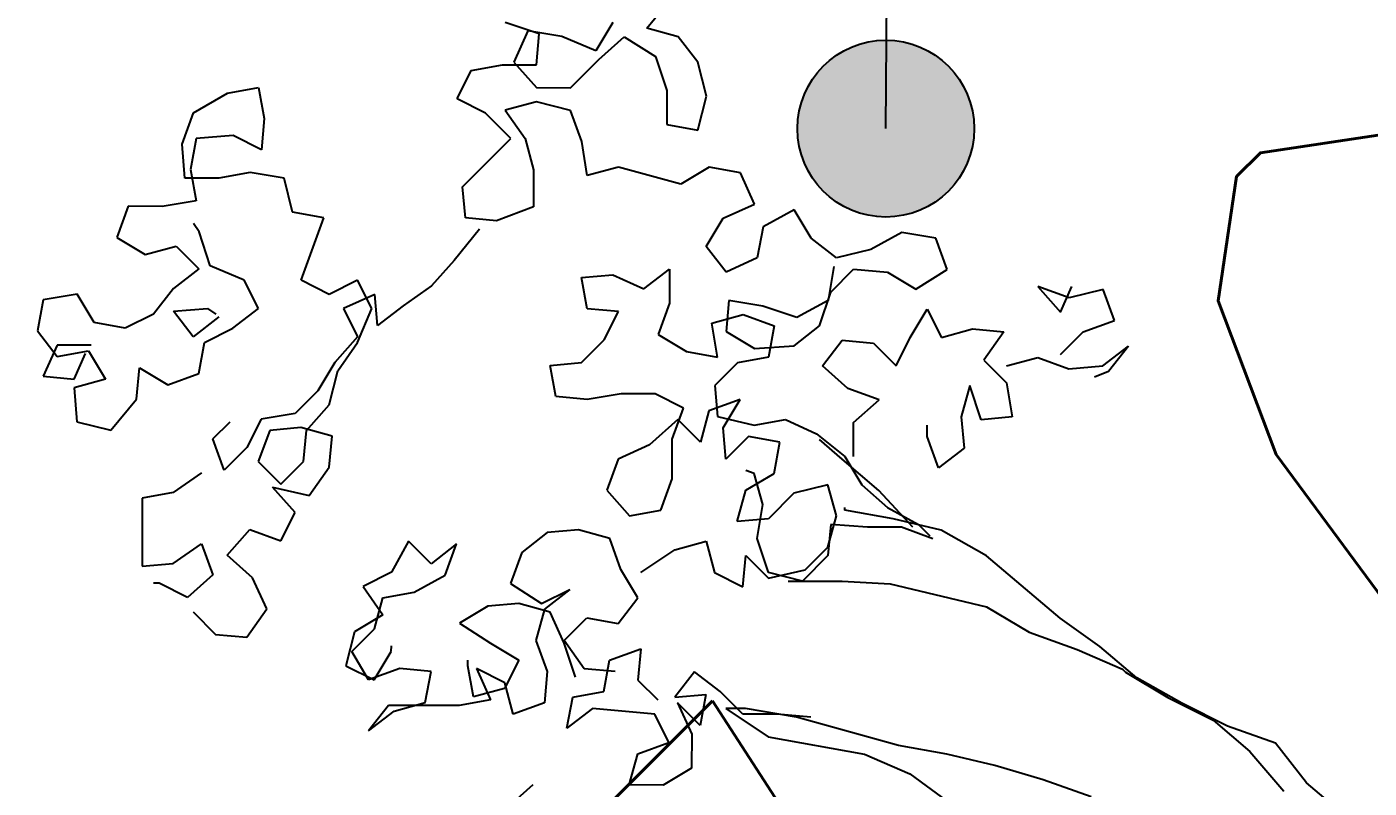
# Model space of a CAD drawing. Header units: millimetres. Extents: x 684983 to 685377, y 990360 to 990509.
# Drawn here: x 685071.164 to 685071.847, y 990440.127 to 990440.515 of the extents above; entities that cross this region are included whole.
import ezdxf

# ---------------------------------------------------------------- set-up
doc = ezdxf.new("R2010")
doc.units = ezdxf.units.MM
doc.layers.add('GRID LEVELS', color=7, linetype='Continuous', lineweight=13)
doc.layers.add('SYMBOLS', color=7, linetype='Continuous')
doc.layers.add('TEAK', color=7, linetype='Continuous')
doc.styles.get("Standard").update_dxf_attribs({"font": 'RomanS'})

# ---------------------------------------------------------------- blocks, each defined once
blk = doc.blocks.new('A$C11072AF8')
blk.add_hatch(color=3).paths.add_polyline_path([(0.78274, 0.03, 1), (0.72274, 0.03, 1)])
at = {"color": 3}
blk.add_line((0.75274, 0.03), (0.75779, 0.80816), dxfattribs=at)
blk.add_circle((0.75274, 0.03), 0.03, dxfattribs=at)
blk = doc.blocks.new('A$C0CA14312')
blk.add_blockref('A$C11072AF8', (0, 0))
blk = doc.blocks.new('CCONUT')
at = {"xscale": 0.6000000000000001, "yscale": 0.6000000000000001, "zscale": 0.6000000000000001}
blk.add_blockref('A$C0CA14312', (-0.45164, -0.018), dxfattribs=at)
blk = doc.blocks.new('A$C25655A80')
at = {"color": 62}
for p, q in [((-0.59955, 1.37521), (-0.59186, 1.38482)), ((-0.63609, 1.37332), (-0.64762, 1.37718)), ((-0.61109, 1.37714), (-0.61687, 1.36754)), ((-0.58898, 1.37232), (-0.59955, 1.37521)), ((-0.63993, 1.37429), (-0.64475, 1.36372)), ((-0.6284, 1.37235), (-0.63993, 1.37429)), ((-0.63706, 1.36275), (-0.63609, 1.37332)), ((-0.61687, 1.36754), (-0.6284, 1.37235)), ((-0.61591, 1.36465), (-0.60725, 1.37233)), ((-0.60725, 1.37233), (-0.59668, 1.3656)), ((-0.58226, 1.36366), (-0.58898, 1.37232)), ((-0.65917, 1.36085), (-0.64859, 1.36276)), ((-0.64859, 1.36276), (-0.63706, 1.36275)), ((-0.64475, 1.36372), (-0.63706, 1.35506)), ((-0.62553, 1.35505), (-0.61591, 1.36465)), ((-0.59668, 1.3656), (-0.59285, 1.35406)), ((-0.57939, 1.35212), (-0.58226, 1.36366)), ((-0.66398, 1.35124), (-0.65917, 1.36085)), ((-0.75339, 1.34651), (-0.74185, 1.35323)), ((-0.74185, 1.35323), (-0.73127, 1.35514)), ((-0.73127, 1.35514), (-0.72936, 1.34457)), ((-0.63706, 1.35506), (-0.62553, 1.35505)), ((-0.59285, 1.35406), (-0.59286, 1.34252)), ((-0.65438, 1.34642), (-0.66398, 1.35124)), ((-0.63707, 1.35025), (-0.64765, 1.34738)), ((-0.62554, 1.34736), (-0.63707, 1.35025)), ((-0.58228, 1.34059), (-0.57939, 1.35212)), ((-0.75724, 1.33594), (-0.75339, 1.34651)), ((-0.72936, 1.34457), (-0.73033, 1.33399)), ((-0.64573, 1.33776), (-0.65438, 1.34642)), ((-0.64765, 1.34738), (-0.64093, 1.33776)), ((-0.6217, 1.33678), (-0.62554, 1.34736)), ((-0.73994, 1.33881), (-0.75244, 1.33786)), ((-0.73033, 1.33399), (-0.73994, 1.33881)), ((-0.59286, 1.34252), (-0.58228, 1.34059)), ((-0.75629, 1.32441), (-0.75724, 1.33594)), ((-0.75244, 1.33786), (-0.75437, 1.32729)), ((-0.66209, 1.32144), (-0.64573, 1.33776)), ((-0.64093, 1.33776), (-0.63805, 1.32718)), ((-0.61979, 1.32524), (-0.6217, 1.33678)), ((-0.75437, 1.32729), (-0.75246, 1.31671)), ((-0.73418, 1.32631), (-0.74476, 1.32439)), ((-0.72265, 1.32437), (-0.73418, 1.32631)), ((-0.63805, 1.32718), (-0.63806, 1.31468)), ((-0.60921, 1.32812), (-0.61979, 1.32524)), ((-0.58807, 1.32233), (-0.60921, 1.32812)), ((-0.57845, 1.32809), (-0.58807, 1.32233)), ((-0.56788, 1.32616), (-0.57845, 1.32809)), ((-0.56308, 1.31558), (-0.56788, 1.32616)), ((-0.74476, 1.32439), (-0.75629, 1.32441)), ((-0.71977, 1.31284), (-0.72265, 1.32437)), ((-0.66114, 1.31086), (-0.66209, 1.32144)), ((-0.75246, 1.31671), (-0.76399, 1.3148)), ((-0.77553, 1.31481), (-0.77938, 1.30424)), ((-0.76399, 1.3148), (-0.77553, 1.31481)), ((-0.7092, 1.3109), (-0.71977, 1.31284)), ((-0.63806, 1.31468), (-0.65056, 1.30989)), ((-0.57366, 1.31078), (-0.56308, 1.31558)), ((-0.54962, 1.31364), (-0.5602, 1.30788)), ((-0.54386, 1.30402), (-0.54962, 1.31364)), ((-0.7515, 1.30614), (-0.75342, 1.30902)), ((-0.71691, 1.28976), (-0.7092, 1.3109)), ((-0.65633, 1.30701), (-0.665, 1.29644)), ((-0.65056, 1.30989), (-0.66114, 1.31086)), ((-0.57944, 1.30117), (-0.57366, 1.31078)), ((-0.5602, 1.30788), (-0.56214, 1.29731)), ((-0.77938, 1.30424), (-0.76978, 1.29846)), ((-0.74767, 1.2946), (-0.7515, 1.30614)), ((-0.53522, 1.29729), (-0.54386, 1.30402)), ((-0.5131, 1.30592), (-0.52368, 1.30016)), ((-0.50157, 1.30398), (-0.5131, 1.30592)), ((-0.49773, 1.29341), (-0.50157, 1.30398)), ((-0.76978, 1.29846), (-0.7592, 1.30134)), ((-0.7592, 1.30134), (-0.75152, 1.29364)), ((-0.57271, 1.29251), (-0.57944, 1.30117)), ((-0.52368, 1.30016), (-0.53522, 1.29729)), ((-0.75152, 1.29364), (-0.76017, 1.28692)), ((-0.73614, 1.28978), (-0.74767, 1.2946)), ((-0.665, 1.29644), (-0.67269, 1.2878)), ((-0.6006, 1.28677), (-0.59194, 1.29349)), ((-0.59194, 1.29349), (-0.59195, 1.28196)), ((-0.56214, 1.29731), (-0.57271, 1.29251)), ((-0.53618, 1.2944), (-0.53812, 1.28287)), ((-0.53715, 1.28575), (-0.52945, 1.29344)), ((-0.52945, 1.29344), (-0.51792, 1.29246)), ((-0.50831, 1.28669), (-0.49773, 1.29341)), ((-0.73134, 1.28016), (-0.73614, 1.28978)), ((-0.7073, 1.28495), (-0.71691, 1.28976)), ((-0.69769, 1.28974), (-0.7073, 1.28495)), ((-0.69289, 1.28013), (-0.69769, 1.28974)), ((-0.62174, 1.29064), (-0.61117, 1.29159)), ((-0.61983, 1.28006), (-0.62174, 1.29064)), ((-0.61117, 1.29159), (-0.6006, 1.28677)), ((-0.51792, 1.29246), (-0.50831, 1.28669)), ((-0.79286, 1.28503), (-0.8044, 1.28311)), ((-0.7871, 1.27541), (-0.79286, 1.28503)), ((-0.76017, 1.28692), (-0.76691, 1.27827)), ((-0.69192, 1.28493), (-0.7025, 1.28014)), ((-0.69097, 1.27436), (-0.69192, 1.28493)), ((-0.67269, 1.2878), (-0.68231, 1.28108)), ((-0.54101, 1.27422), (-0.53715, 1.28575)), ((-0.46698, 1.28761), (-0.45929, 1.27895)), ((-0.4564, 1.28376), (-0.46698, 1.28761)), ((-0.45929, 1.27895), (-0.45544, 1.2876)), ((-0.44487, 1.28663), (-0.4564, 1.28376)), ((-0.44103, 1.27605), (-0.44487, 1.28663)), ((-0.8044, 1.28311), (-0.80633, 1.27254)), ((-0.76018, 1.27923), (-0.74864, 1.28018)), ((-0.74864, 1.28018), (-0.74576, 1.27825)), ((-0.74, 1.27344), (-0.73134, 1.28016)), ((-0.7025, 1.28014), (-0.6977, 1.27052)), ((-0.69771, 1.2686), (-0.69289, 1.28013)), ((-0.68231, 1.28108), (-0.69097, 1.27436)), ((-0.60926, 1.27909), (-0.61983, 1.28006)), ((-0.59195, 1.28196), (-0.5958, 1.27139)), ((-0.57176, 1.2829), (-0.57273, 1.27233)), ((-0.56023, 1.28097), (-0.57176, 1.2829)), ((-0.5487, 1.27711), (-0.56023, 1.28097)), ((-0.53812, 1.28287), (-0.5487, 1.27711)), ((-0.51025, 1.27035), (-0.50447, 1.27995)), ((-0.50447, 1.27995), (-0.49968, 1.27034)), ((-0.77653, 1.27347), (-0.7871, 1.27541)), ((-0.76691, 1.27827), (-0.77653, 1.27347)), ((-0.75346, 1.27057), (-0.76018, 1.27923)), ((-0.7448, 1.27729), (-0.75346, 1.27057)), ((-0.61407, 1.26948), (-0.60926, 1.27909)), ((-0.57754, 1.27522), (-0.56696, 1.27809)), ((-0.57562, 1.26368), (-0.57754, 1.27522)), ((-0.56696, 1.27809), (-0.55639, 1.27423)), ((-0.45161, 1.27222), (-0.44103, 1.27605)), ((-0.80633, 1.27254), (-0.79961, 1.26388)), ((-0.74962, 1.26864), (-0.74, 1.27344)), ((-0.6977, 1.27052), (-0.7054, 1.26187)), ((-0.5958, 1.27139), (-0.5862, 1.26561)), ((-0.57273, 1.27233), (-0.56312, 1.26655)), ((-0.55639, 1.27423), (-0.55832, 1.26366)), ((-0.54967, 1.2675), (-0.54101, 1.27422)), ((-0.51507, 1.26074), (-0.51025, 1.27035)), ((-0.49968, 1.27034), (-0.4891, 1.27321)), ((-0.4891, 1.27321), (-0.47853, 1.27224)), ((-0.47853, 1.27224), (-0.48526, 1.26263)), ((-0.45931, 1.26453), (-0.45161, 1.27222)), ((-0.7996, 1.26773), (-0.80442, 1.25716)), ((-0.79961, 1.26388), (-0.78903, 1.2658)), ((-0.78807, 1.26772), (-0.7996, 1.26773)), ((-0.78903, 1.2658), (-0.78327, 1.25618)), ((-0.75155, 1.25807), (-0.74962, 1.26864)), ((-0.70444, 1.25899), (-0.69771, 1.2686)), ((-0.62177, 1.2618), (-0.61407, 1.26948)), ((-0.56312, 1.26655), (-0.54967, 1.2675)), ((-0.54006, 1.26076), (-0.53332, 1.26941)), ((-0.53332, 1.26941), (-0.52275, 1.26844)), ((-0.52275, 1.26844), (-0.51507, 1.26074)), ((-0.44489, 1.26067), (-0.43623, 1.2674)), ((-0.43623, 1.2674), (-0.44297, 1.25875)), ((-0.79385, 1.25619), (-0.78999, 1.26484)), ((-0.7054, 1.26187), (-0.71118, 1.25227)), ((-0.63234, 1.26085), (-0.62177, 1.2618)), ((-0.5862, 1.26561), (-0.57562, 1.26368)), ((-0.5689, 1.26175), (-0.57659, 1.25407)), ((-0.55832, 1.26366), (-0.5689, 1.26175)), ((-0.48526, 1.26263), (-0.47758, 1.25494)), ((-0.47757, 1.2607), (-0.467, 1.26358)), ((-0.467, 1.26358), (-0.45643, 1.25972)), ((-0.80442, 1.25716), (-0.79385, 1.25619)), ((-0.7727, 1.24944), (-0.77173, 1.26001)), ((-0.77173, 1.26001), (-0.76213, 1.25424)), ((-0.76213, 1.25424), (-0.75155, 1.25807)), ((-0.70734, 1.24746), (-0.70444, 1.25899)), ((-0.63043, 1.25027), (-0.63234, 1.26085)), ((-0.53141, 1.25306), (-0.54006, 1.26076)), ((-0.45643, 1.25972), (-0.44489, 1.26067)), ((-0.44297, 1.25875), (-0.44778, 1.25683)), ((-0.78327, 1.25618), (-0.79385, 1.2533)), ((-0.79385, 1.2533), (-0.7929, 1.24177)), ((-0.71118, 1.25227), (-0.71888, 1.24458)), ((-0.57659, 1.25407), (-0.57564, 1.24349)), ((-0.52084, 1.24921), (-0.53141, 1.25306)), ((-0.49008, 1.25399), (-0.49297, 1.24341)), ((-0.48624, 1.24245), (-0.49008, 1.25399)), ((-0.47758, 1.25494), (-0.47567, 1.2434)), ((-0.78137, 1.23887), (-0.7727, 1.24944)), ((-0.61986, 1.2493), (-0.63043, 1.25027)), ((-0.60832, 1.25121), (-0.61986, 1.2493)), ((-0.59678, 1.2512), (-0.60832, 1.25121)), ((-0.58718, 1.24638), (-0.59678, 1.2512)), ((-0.56795, 1.24925), (-0.57853, 1.24542)), ((-0.57372, 1.23964), (-0.56795, 1.24925)), ((-0.5295, 1.24153), (-0.52084, 1.24921)), ((-0.71888, 1.24458), (-0.73041, 1.24267)), ((-0.71504, 1.23881), (-0.70734, 1.24746)), ((-0.59103, 1.23581), (-0.58718, 1.24638)), ((-0.57853, 1.24542), (-0.58142, 1.23484)), ((-0.57564, 1.24349), (-0.56315, 1.2406)), ((-0.49297, 1.24341), (-0.49202, 1.23284)), ((-0.47567, 1.2434), (-0.48624, 1.24245)), ((-0.7929, 1.24177), (-0.78137, 1.23887)), ((-0.74676, 1.23596), (-0.74099, 1.24172)), ((-0.73041, 1.24267), (-0.73523, 1.23306)), ((-0.72753, 1.23882), (-0.73139, 1.22825)), ((-0.71696, 1.23977), (-0.72753, 1.23882)), ((-0.70639, 1.23688), (-0.71696, 1.23977)), ((-0.71601, 1.22824), (-0.71504, 1.23881)), ((-0.5891, 1.24254), (-0.59872, 1.2339)), ((-0.58142, 1.23484), (-0.5891, 1.24254)), ((-0.57277, 1.22907), (-0.57372, 1.23964)), ((-0.56315, 1.2406), (-0.55257, 1.24251)), ((-0.55257, 1.24251), (-0.542, 1.23769)), ((-0.52951, 1.22999), (-0.5295, 1.24153)), ((-0.50451, 1.2367), (-0.50451, 1.24054)), ((-0.74293, 1.22538), (-0.74676, 1.23596)), ((-0.70736, 1.22631), (-0.70639, 1.23688)), ((-0.59872, 1.2339), (-0.6093, 1.2291)), ((-0.59104, 1.22236), (-0.59103, 1.23581)), ((-0.56507, 1.23675), (-0.57277, 1.22907)), ((-0.5545, 1.23482), (-0.56507, 1.23675)), ((-0.55643, 1.22425), (-0.5545, 1.23482)), ((-0.542, 1.23769), (-0.5324, 1.22999)), ((-0.53336, 1.22903), (-0.54104, 1.23577)), ((-0.50068, 1.22612), (-0.50451, 1.2367)), ((-0.73523, 1.23306), (-0.74293, 1.22538)), ((-0.5324, 1.22999), (-0.52664, 1.22037)), ((-0.49202, 1.23284), (-0.50068, 1.22612)), ((-0.73139, 1.22825), (-0.7237, 1.22055)), ((-0.7237, 1.22055), (-0.71601, 1.22824)), ((-0.71409, 1.2167), (-0.70736, 1.22631)), ((-0.6093, 1.2291), (-0.61316, 1.21853)), ((-0.56316, 1.22425), (-0.56605, 1.22522)), ((-0.52087, 1.21845), (-0.53336, 1.22903)), ((-0.75062, 1.22442), (-0.76024, 1.2177)), ((-0.5949, 1.21179), (-0.59104, 1.22236)), ((-0.56605, 1.21849), (-0.55643, 1.22425)), ((-0.56029, 1.21368), (-0.56316, 1.22425)), ((-0.53817, 1.22038), (-0.54971, 1.21751)), ((-0.5353, 1.20981), (-0.53817, 1.22038)), ((-0.52664, 1.22037), (-0.51799, 1.21268)), ((-0.77081, 1.21579), (-0.77083, 1.19272)), ((-0.76024, 1.2177), (-0.77081, 1.21579)), ((-0.72659, 1.2196), (-0.71409, 1.2167)), ((-0.71891, 1.21094), (-0.72659, 1.2196)), ((-0.61316, 1.21853), (-0.60547, 1.20987)), ((-0.56895, 1.20792), (-0.56605, 1.21849)), ((-0.54971, 1.21751), (-0.55837, 1.20887)), ((-0.50935, 1.20594), (-0.52087, 1.21845)), ((-0.60547, 1.20987), (-0.5949, 1.21179)), ((-0.56222, 1.20214), (-0.56029, 1.21368)), ((-0.51799, 1.21268), (-0.50742, 1.2069)), ((-0.72372, 1.20133), (-0.71891, 1.21094)), ((-0.55837, 1.20887), (-0.56895, 1.20792)), ((-0.53722, 1.20693), (-0.5382, 1.19635)), ((-0.53819, 1.19924), (-0.5353, 1.20981)), ((-0.52473, 1.20595), (-0.53722, 1.20693)), ((-0.50742, 1.2069), (-0.50358, 1.20305)), ((-0.74199, 1.19654), (-0.73429, 1.20518)), ((-0.73429, 1.20518), (-0.72372, 1.20133)), ((-0.63336, 1.20413), (-0.64201, 1.19741)), ((-0.62278, 1.20508), (-0.63336, 1.20413)), ((-0.61221, 1.20219), (-0.62278, 1.20508)), ((-0.60837, 1.19161), (-0.61221, 1.20219)), ((-0.55839, 1.1906), (-0.56222, 1.20214)), ((-0.51319, 1.20594), (-0.52473, 1.20595)), ((-0.50262, 1.20209), (-0.51319, 1.20594)), ((-0.76026, 1.19367), (-0.75064, 1.20039)), ((-0.75064, 1.20039), (-0.7468, 1.18981)), ((-0.68046, 1.20129), (-0.68624, 1.19072)), ((-0.67278, 1.19359), (-0.68046, 1.20129)), ((-0.66412, 1.20031), (-0.67278, 1.19359)), ((-0.66798, 1.18974), (-0.66412, 1.20031)), ((-0.60165, 1.19064), (-0.5901, 1.19832)), ((-0.5901, 1.19832), (-0.57953, 1.2012)), ((-0.57953, 1.2012), (-0.57665, 1.19062)), ((-0.54589, 1.19155), (-0.53819, 1.19924)), ((-0.77083, 1.19272), (-0.76026, 1.19367)), ((-0.73335, 1.18884), (-0.74199, 1.19654)), ((-0.64201, 1.19741), (-0.64587, 1.18684)), ((-0.56704, 1.1858), (-0.56607, 1.19638)), ((-0.56607, 1.19638), (-0.55839, 1.18868)), ((-0.5382, 1.19635), (-0.54685, 1.18771)), ((-0.7468, 1.18981), (-0.75546, 1.18213)), ((-0.72855, 1.17826), (-0.73335, 1.18884)), ((-0.68624, 1.19072), (-0.69586, 1.18592)), ((-0.67856, 1.18398), (-0.66798, 1.18974)), ((-0.60262, 1.18199), (-0.60837, 1.19161)), ((-0.57665, 1.19062), (-0.56704, 1.1858)), ((-0.55839, 1.18868), (-0.54589, 1.19155)), ((-0.54685, 1.18771), (-0.55839, 1.1906)), ((-0.76507, 1.18695), (-0.76699, 1.18695)), ((-0.75546, 1.18213), (-0.76507, 1.18695)), ((-0.69586, 1.18592), (-0.68914, 1.1763)), ((-0.68913, 1.18207), (-0.67856, 1.18398)), ((-0.64587, 1.18684), (-0.6353, 1.1801)), ((-0.6353, 1.1801), (-0.62568, 1.1849)), ((-0.62568, 1.1849), (-0.63434, 1.17818)), ((-0.55166, 1.18771), (-0.5334, 1.1877)), ((-0.5334, 1.1877), (-0.51706, 1.18672)), ((-0.51706, 1.18672), (-0.48438, 1.179)), ((-0.69203, 1.1715), (-0.68913, 1.18207)), ((-0.64299, 1.18011), (-0.65357, 1.17915)), ((-0.63242, 1.17721), (-0.64299, 1.18011)), ((-0.60935, 1.17335), (-0.60262, 1.18199)), ((-0.75354, 1.17732), (-0.74586, 1.16963)), ((-0.73529, 1.16865), (-0.72855, 1.17826)), ((-0.68914, 1.1763), (-0.69876, 1.17054)), ((-0.65357, 1.17915), (-0.66319, 1.1734)), ((-0.63434, 1.17818), (-0.63724, 1.1676)), ((-0.62762, 1.16663), (-0.63242, 1.17721)), ((-0.62762, 1.1676), (-0.61993, 1.17528)), ((-0.61993, 1.17528), (-0.60935, 1.17335)), ((-0.48438, 1.179), (-0.46997, 1.17033)), ((-0.69876, 1.17054), (-0.70165, 1.15901)), ((-0.69972, 1.16382), (-0.69203, 1.1715)), ((-0.66319, 1.1734), (-0.65262, 1.16666)), ((-0.46997, 1.17033), (-0.45363, 1.16455)), ((-0.74586, 1.16963), (-0.73529, 1.16865)), ((-0.68627, 1.1638), (-0.68626, 1.16573)), ((-0.65262, 1.16666), (-0.64301, 1.16088)), ((-0.63724, 1.1676), (-0.6334, 1.15703)), ((-0.6209, 1.15798), (-0.62762, 1.1676)), ((-0.62379, 1.15509), (-0.62762, 1.16663)), ((-0.69396, 1.1542), (-0.69972, 1.16382)), ((-0.69204, 1.1542), (-0.68627, 1.1638)), ((-0.61225, 1.16085), (-0.60167, 1.16469)), ((-0.60167, 1.16469), (-0.60264, 1.15411)), ((-0.45363, 1.16455), (-0.43826, 1.15781)), ((-0.70165, 1.15901), (-0.69204, 1.1542)), ((-0.68339, 1.15803), (-0.69396, 1.1542)), ((-0.67281, 1.15706), (-0.68339, 1.15803)), ((-0.67475, 1.14649), (-0.67281, 1.15706)), ((-0.66031, 1.15897), (-0.66031, 1.1609)), ((-0.6584, 1.1484), (-0.66031, 1.15897)), ((-0.65743, 1.15801), (-0.65264, 1.14743)), ((-0.64782, 1.15319), (-0.65743, 1.15801)), ((-0.64301, 1.16088), (-0.64783, 1.15127)), ((-0.6334, 1.15703), (-0.63437, 1.14645)), ((-0.61033, 1.157), (-0.6209, 1.15798)), ((-0.61418, 1.15028), (-0.61225, 1.16085)), ((-0.58341, 1.15698), (-0.59015, 1.14833)), ((-0.57477, 1.15024), (-0.58341, 1.15698)), ((-0.43826, 1.15781), (-0.43729, 1.15685)), ((-0.43729, 1.15685), (-0.42288, 1.14818)), ((-0.64495, 1.14262), (-0.64782, 1.15319)), ((-0.60264, 1.15411), (-0.59592, 1.14738)), ((-0.65264, 1.14743), (-0.66321, 1.14552)), ((-0.64783, 1.15127), (-0.6584, 1.1484)), ((-0.62669, 1.13779), (-0.62476, 1.14837)), ((-0.62476, 1.14837), (-0.61418, 1.15028)), ((-0.59015, 1.14833), (-0.57957, 1.14929)), ((-0.57957, 1.14929), (-0.58151, 1.13871)), ((-0.56708, 1.14255), (-0.57477, 1.15024)), ((-0.42288, 1.14818), (-0.40751, 1.14048)), ((-0.68724, 1.14554), (-0.69398, 1.13689)), ((-0.69398, 1.13689), (-0.68532, 1.14362)), ((-0.66321, 1.14552), (-0.68724, 1.14554)), ((-0.68532, 1.14362), (-0.67475, 1.14649)), ((-0.63437, 1.14645), (-0.64495, 1.14262)), ((-0.61803, 1.14452), (-0.62669, 1.13779)), ((-0.59688, 1.14257), (-0.61803, 1.14452)), ((-0.58919, 1.14641), (-0.58439, 1.13583)), ((-0.58151, 1.13871), (-0.58919, 1.14641)), ((-0.56612, 1.14447), (-0.57285, 1.14447)), ((-0.57285, 1.14447), (-0.55844, 1.13485)), ((-0.54882, 1.14157), (-0.56612, 1.14447)), ((-0.59209, 1.13296), (-0.59688, 1.14257)), ((-0.55555, 1.14254), (-0.56708, 1.14255)), ((-0.54401, 1.14156), (-0.55555, 1.14254)), ((-0.51422, 1.13192), (-0.54882, 1.14157)), ((-0.40751, 1.14048), (-0.39502, 1.12989)), ((-0.58439, 1.13583), (-0.5844, 1.1243)), ((-0.55844, 1.13485), (-0.52576, 1.12905)), ((-0.60266, 1.12912), (-0.59209, 1.13296)), ((-0.49788, 1.12902), (-0.51422, 1.13192)), ((-0.39502, 1.12989), (-0.3835, 1.11642)), ((-0.60556, 1.11855), (-0.60266, 1.12912)), ((-0.52576, 1.12905), (-0.51039, 1.12231)), ((-0.48154, 1.12516), (-0.49788, 1.12902)), ((-0.46521, 1.12034), (-0.48154, 1.12516)), ((-0.5844, 1.1243), (-0.59402, 1.11854)), ((-0.51039, 1.12231), (-0.49598, 1.11172)), ((-0.44887, 1.11456), (-0.46521, 1.12034)), ((-0.63824, 1.11858), (-0.6469, 1.1109)), ((-0.59402, 1.11854), (-0.60556, 1.11855))]:
    blk.add_line(p, q, dxfattribs=at)
for p, q in [((-0.53241, 1.21173), (-0.53241, 1.21269)), ((-0.51607, 1.20883), (-0.53241, 1.21173)), ((-0.49974, 1.20497), (-0.51607, 1.20883)), ((-0.48436, 1.1963), (-0.49974, 1.20497)), ((-0.45939, 1.17513), (-0.48436, 1.1963)), ((-0.44594, 1.16551), (-0.45939, 1.17513)), ((-0.43345, 1.15492), (-0.44594, 1.16551)), ((-0.41808, 1.14625), (-0.43345, 1.15492)), ((-0.4027, 1.13855), (-0.41808, 1.14625)), ((-0.38637, 1.13277), (-0.4027, 1.13855)), ((-0.37581, 1.1193), (-0.38637, 1.13277)), ((-0.36332, 1.10871), (-0.37581, 1.1193))]:
    blk.add_line(p, q)
blk = doc.blocks.new('TR')
blk.add_blockref('A$C25655A80', (0.01921, 0.01485, 1.34531))

msp = doc.modelspace()

# ---------------------------------------------------------------- block references
at = {"layer": 'SYMBOLS', "ltscale": 10, "xscale": 2.5, "yscale": 2.5, "zscale": 2.5}
msp.add_blockref('CCONUT', (685071.601, 990440.463, 97.92), dxfattribs=at)
at = {"layer": 'TEAK', "xscale": 1.5, "yscale": 1.5, "zscale": 1.5}
msp.add_blockref('TR', (685072.35, 990438.429, 97.796), dxfattribs=at)

# ---------------------------------------------------------------- texts
at = {"layer": 'GRID LEVELS', "width": 0.5}
msp.add_text('97.901', height=0.8, rotation=45, dxfattribs=at).set_placement((685071.62998, 990439.15777, 97.90116))

doc.saveas('drawing.dxf')
